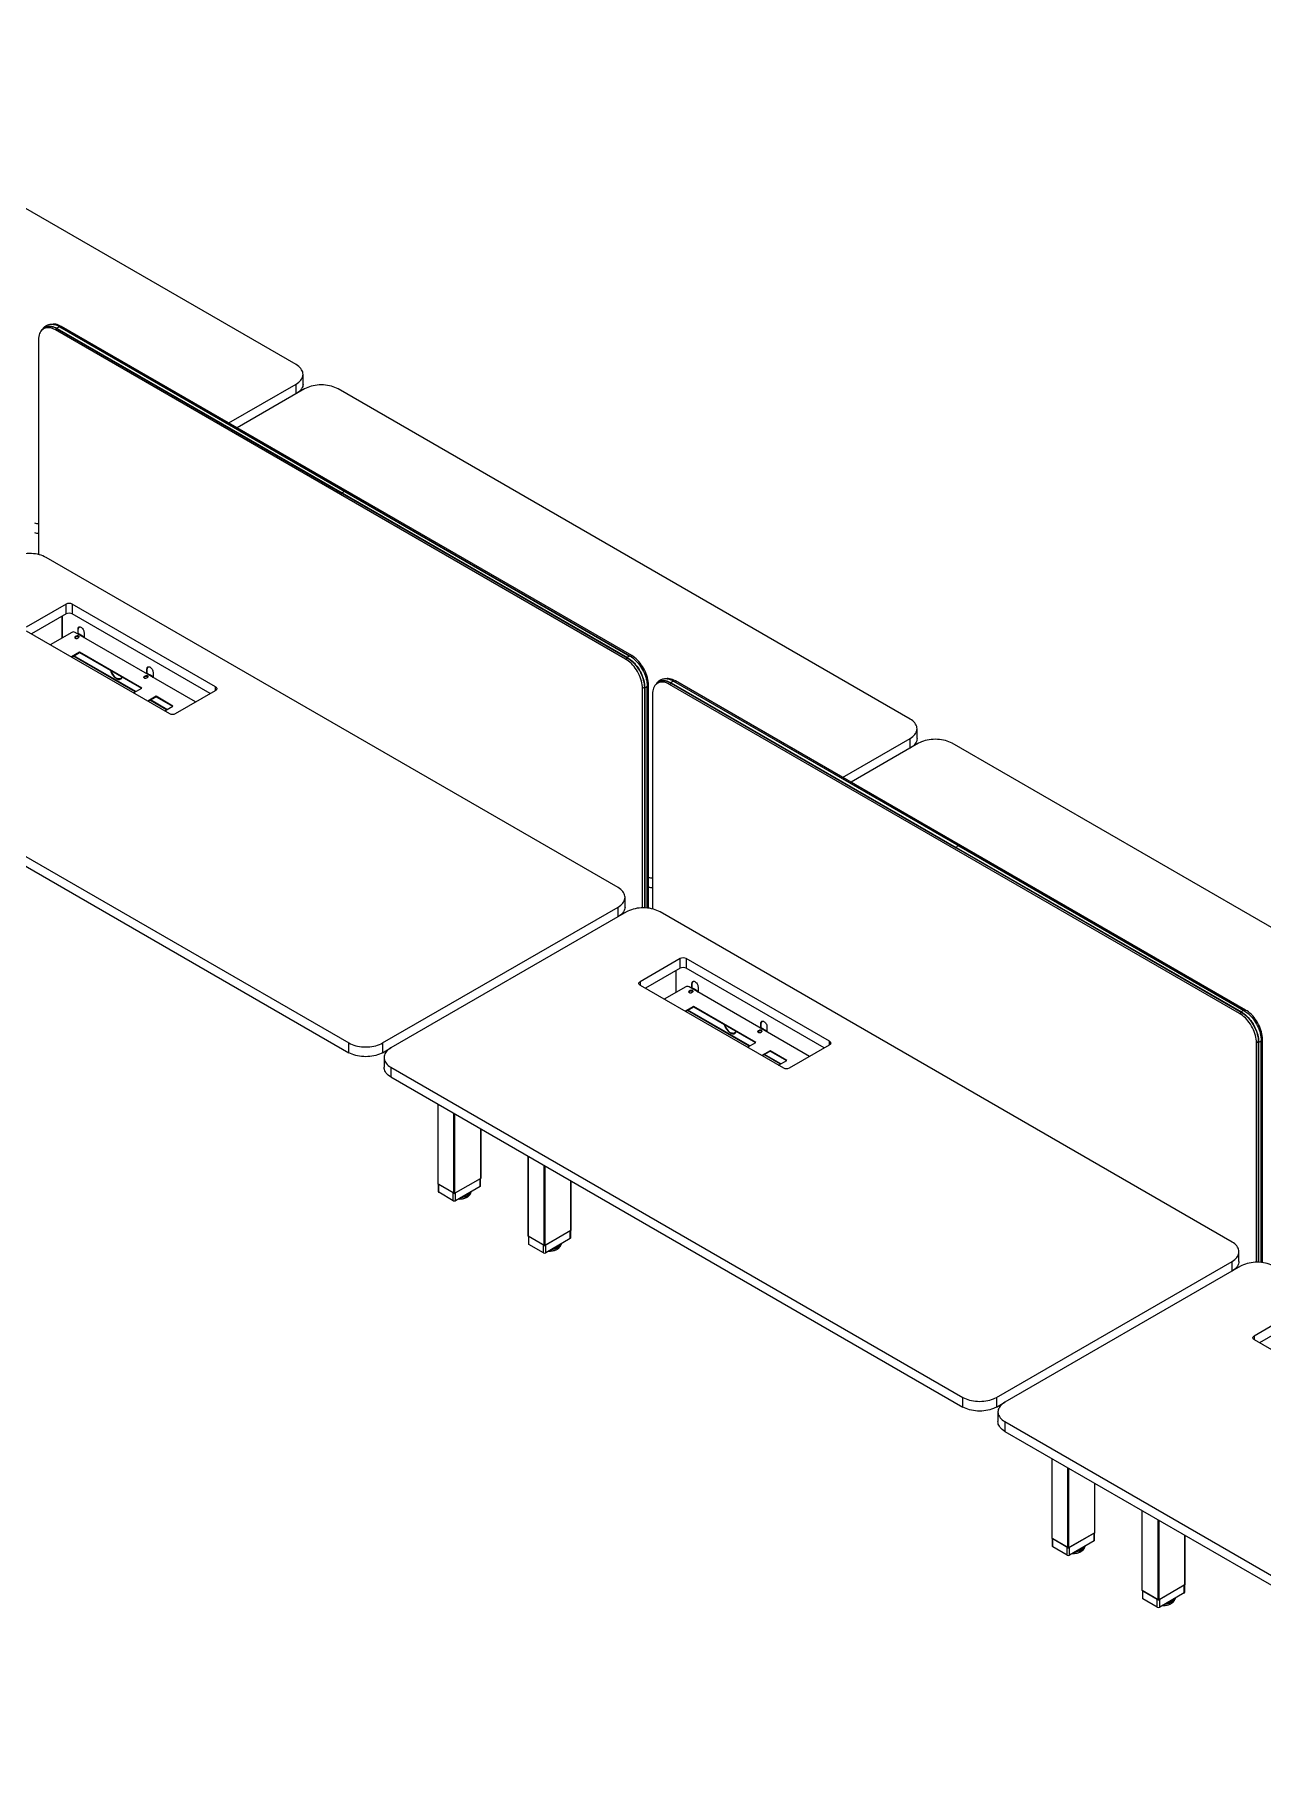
# Model space of a CAD drawing. Header units: millimetres. Extents: x -429 to 16771, y -1239 to 5751.
# Drawn here: x 11044 to 13625, y -183 to 3448 of the extents above; entities that cross this region are included whole.
import ezdxf

# ---------------------------------------------------------------- set-up
doc = ezdxf.new("R2010")
doc.units = ezdxf.units.MM
doc.header["$LTSCALE"] = 100

msp = doc.modelspace()

# ---------------------------------------------------------------- linework, layer by layer
at = {"color": 7, "linetype": 'Continuous', "lineweight": -3}
for p, q in [((11594.11, 2753.64), (10392.03, 3447.59)), ((11068.13, 2831.92), (11063.18, 2829.06)), ((11097.2, 2832.96), (11696.47, 2487)), ((11696.54, 2486.98), (11097.26, 2832.93)), ((11098.22, 2832.38), (11100.9, 2833.93)), ((12299.45, 2142.02), (11100.9, 2833.93)), ((11052.82, 2806.17), (11052.82, 2354.48)), ((11088.17, 2826.58), (11092.15, 2828.88)), ((12286.72, 2134.68), (11088.17, 2826.58)), ((11091.71, 2829.44), (11690.98, 2483.49)), ((11091.71, 2829.44), (11091.71, 2829.2)), ((11091.71, 2829.2), (11690.98, 2483.24)), ((11091.75, 2829.1), (11691.02, 2483.15)), ((11091.88, 2829.88), (11691.15, 2483.93)), ((11608.75, 2712.82), (11608.75, 2733.23)), ((11452.4, 2631.01), (11594.11, 2712.82)), ((11611.79, 2702.62), (11470.08, 2620.81)), ((11594.11, 2692.41), (11594.11, 2712.82)), ((12884.58, 2008.67), (11682.5, 2702.62)), ((11690.98, 2483.49), (12290.26, 2137.53)), ((11690.98, 2483.49), (11690.98, 2483.24)), ((11690.98, 2483.24), (12290.26, 2137.29)), ((11691.02, 2483.15), (12290.3, 2137.2)), ((11691.15, 2483.93), (12290.42, 2137.98)), ((11696.47, 2487), (12295.75, 2141.05)), ((12295.81, 2141.03), (11696.54, 2486.98)), ((12270.81, 1654.35), (11068.73, 2348.3)), ((11110.8, 2250.12), (11026.66, 2201.55)), ((11110.8, 2229.71), (11037.97, 2187.67)), ((11101.82, 2224.52), (11101.82, 2178.88)), ((11102.1, 2224.69), (11102.1, 2179.04)), ((11110.8, 2229.71), (11110.8, 2250.12)), ((11424.76, 2076.23), (11123.53, 2250.12)), ((11123.53, 2250.12), (11123.53, 2229.71)), ((11413.44, 2062.35), (11123.53, 2229.71)), ((11026.66, 2194.2), (11327.88, 2020.3)), ((11122.47, 2190.8), (11077.51, 2164.84)), ((11382.75, 2044.63), (11129.54, 2190.8)), ((11132.02, 2182.84), (11129.89, 2181.61)), ((11129.89, 2180.8), (11132.02, 2182.02)), ((11129.89, 2180.8), (11129.89, 2181.61)), ((11132.02, 2182.02), (11132.02, 2182.84)), ((11135.48, 2188.1), (11134.84, 2187.74)), ((11134.84, 2178.76), (11136.97, 2179.98)), ((11135.48, 2188.1), (11137.25, 2187.08)), ((11136.26, 2198.27), (11135.69, 2197.94)), ((11135.69, 2188.2), (11135.69, 2197.94)), ((11136.26, 2188.2), (11136.26, 2198.27)), ((11138.05, 2187.16), (11136.28, 2188.18)), ((11138.66, 2186.27), (11137.25, 2187.08)), ((11138.66, 2186.27), (11140.78, 2185.04)), ((11141.58, 2185.12), (11139.46, 2186.35)), ((11142.2, 2184.23), (11140.78, 2185.04)), ((11142.2, 2184.23), (11144.32, 2183)), ((11145.12, 2183.08), (11143, 2184.31)), ((11145.73, 2182.19), (11144.32, 2183)), ((11145.73, 2182.19), (11147.5, 2181.17)), ((11148.3, 2181.24), (11146.53, 2182.26)), ((11146.86, 2180.8), (11147.5, 2181.17)), ((11147.43, 2180.47), (11147.5, 2180.51)), ((11147.5, 2180.51), (11147.5, 2181.17)), ((11147.5, 2180.51), (11148.07, 2180.19)), ((11148.07, 2180.19), (11148.42, 2180.39)), ((11148.42, 2179.98), (11148.07, 2180.19)), ((11148.42, 2190.6), (11148.42, 2179.98)), ((11139.06, 2149.38), (11121.67, 2139.35)), ((11122.38, 2138.94), (11139.06, 2148.57)), ((11269.87, 2073.86), (11139.06, 2149.38)), ((11139.06, 2148.57), (11139.06, 2149.38)), ((11139.06, 2148.57), (11269.17, 2073.46)), ((12296.74, 2140.46), (12299.45, 2142.02)), ((11256.15, 2065.94), (11126.04, 2141.05)), ((11257.28, 2066.59), (11127.17, 2141.7)), ((11281.21, 2114.59), (11280.65, 2114.26)), ((11280.65, 2104.52), (11280.65, 2114.26)), ((11281.21, 2104.51), (11281.21, 2114.59)), ((11293.38, 2106.91), (11293.38, 2096.3)), ((12286.72, 2134.68), (12290.75, 2137)), ((12290.26, 2137.53), (12290.26, 2137.29)), ((12290.26, 2137.53), (12290.64, 2137.31)), ((11215.6, 2094.27), (11215.6, 2095.09)), ((11217.01, 2094.27), (11217.01, 2093.46)), ((11217.01, 2093.46), (11217.58, 2093.78)), ((11217.58, 2094), (11217.58, 2093.78)), ((11224.94, 2093.58), (11225.94, 2093)), ((11225.3, 2093.77), (11225.87, 2094.09)), ((11252.49, 2063.83), (11269.87, 2073.86)), ((11276.97, 2099.16), (11274.85, 2097.93)), ((11274.85, 2097.12), (11276.97, 2098.34)), ((11274.85, 2097.12), (11274.85, 2097.93)), ((11276.97, 2098.34), (11276.97, 2099.16)), ((11280.44, 2104.42), (11279.8, 2104.06)), ((11279.8, 2095.08), (11281.92, 2096.3)), ((11280.44, 2104.42), (11282.2, 2103.4)), ((11283, 2103.48), (11281.24, 2104.5)), ((11283.62, 2102.59), (11282.2, 2103.4)), ((11283.62, 2102.59), (11285.74, 2101.36)), ((11286.54, 2101.44), (11284.42, 2102.67)), ((11287.15, 2100.54), (11285.74, 2101.36)), ((11287.15, 2100.54), (11289.28, 2099.32)), ((11290.08, 2099.4), (11287.95, 2100.62)), ((11290.69, 2098.5), (11289.28, 2099.32)), ((11290.69, 2098.5), (11292.46, 2097.48)), ((11293.26, 2097.56), (11291.49, 2098.58)), ((11291.82, 2097.12), (11292.46, 2097.48)), ((11292.39, 2096.79), (11292.46, 2096.83)), ((11292.46, 2096.83), (11292.46, 2097.48)), ((11292.46, 2096.83), (11293.02, 2096.5)), ((11293.02, 2096.5), (11293.38, 2096.71)), ((11293.38, 2096.3), (11293.02, 2096.5)), ((11424.76, 2068.88), (11424.76, 2076.23)), ((12322.08, 2073.44), (12326.1, 2075.76)), ((12322.08, 1611.76), (12322.08, 2073.44)), ((12326.05, 2075.28), (12326.05, 1611.75)), ((12326.32, 2075.07), (12326.11, 2075.19)), ((12326.11, 2075.19), (12326.11, 1611.75)), ((12326.31, 2076.11), (12326.32, 2075.07)), ((12326.32, 2075.07), (12326.32, 1611.74)), ((12326.79, 2075), (12326.79, 1611.73)), ((12332.1, 2079.22), (12334.8, 2080.79)), ((12332.11, 2078.07), (12332.11, 1611.38)), ((12332.12, 1611.38), (12332.12, 2078.13)), ((12334.8, 1611.07), (12334.8, 2080.79)), ((12358.6, 2086.94), (12353.65, 2084.09)), ((12378.64, 2081.61), (12382.62, 2083.9)), ((13577.19, 1389.7), (12378.64, 2081.61)), ((12382.18, 2084.47), (12981.45, 1738.51)), ((12382.18, 2084.47), (12382.18, 2084.22)), ((12382.18, 2084.22), (12981.45, 1738.27)), ((12382.22, 2084.13), (12981.49, 1738.18)), ((12382.35, 2084.91), (12981.62, 1738.96)), ((12387.67, 2087.98), (12986.94, 1742.03)), ((12987.01, 1742.01), (12387.73, 2087.96)), ((12388.69, 2087.41), (12391.37, 2088.96)), ((13589.92, 1397.05), (12391.37, 2088.96)), ((11299.93, 2056.52), (11282.54, 2046.48)), ((11283.25, 2046.07), (11299.93, 2055.7)), ((11321.56, 2028.18), (11286.91, 2048.18)), ((11322.69, 2028.84), (11288.04, 2048.84)), ((11335.28, 2036.11), (11299.93, 2056.52)), ((11299.93, 2055.7), (11299.93, 2056.52)), ((11299.93, 2055.7), (11334.57, 2035.7)), ((11317.9, 2026.07), (11335.28, 2036.11)), ((11340.61, 2020.3), (11424.76, 2068.88)), ((12343.29, 2061.19), (12343.29, 1609.5)), ((10503.04, 2021.73), (11705.13, 1327.79)), ((10503.04, 2001.32), (11705.13, 1307.37)), ((12742.87, 1886.04), (12884.58, 1967.85)), ((12884.58, 1947.44), (12884.58, 1967.85)), ((12899.22, 1967.85), (12899.22, 1988.26)), ((12902.26, 1957.64), (12760.55, 1875.84)), ((14175.05, 1263.7), (12972.97, 1957.64)), ((12981.45, 1738.51), (13580.73, 1392.56)), ((12981.45, 1738.51), (12981.45, 1738.27)), ((12981.45, 1738.27), (13580.73, 1392.32)), ((12981.49, 1738.18), (13580.77, 1392.23)), ((12981.62, 1738.96), (13580.89, 1393)), ((12986.94, 1742.03), (13586.22, 1396.08)), ((13586.28, 1396.06), (12987.01, 1742.01)), ((12285.46, 1613.52), (12285.46, 1633.94)), ((11775.84, 1327.79), (12270.81, 1613.53)), ((12288.49, 1603.32), (11793.51, 1317.58)), ((12270.81, 1593.12), (12270.81, 1613.53)), ((13561.28, 909.38), (12359.2, 1603.32)), ((12401.27, 1505.15), (12317.13, 1456.57)), ((12401.27, 1484.74), (12401.27, 1505.15)), ((12715.23, 1331.25), (12414, 1505.15)), ((12414, 1505.15), (12414, 1484.74)), ((12317.13, 1456.57), (12317.13, 1449.23)), ((12401.27, 1484.74), (12328.44, 1442.69)), ((12392.29, 1479.55), (12392.29, 1433.91)), ((12392.57, 1479.72), (12392.57, 1434.07)), ((12703.91, 1317.37), (12414, 1484.74)), ((12426.73, 1453.3), (12426.16, 1452.97)), ((12426.16, 1443.23), (12426.16, 1452.97)), ((12426.73, 1443.22), (12426.73, 1453.3)), ((12317.13, 1449.23), (12618.35, 1275.33)), ((12412.94, 1445.83), (12367.98, 1419.87)), ((12673.22, 1299.65), (12420.01, 1445.83)), ((12422.49, 1437.87), (12420.36, 1436.64)), ((12420.36, 1435.83), (12422.49, 1437.05)), ((12420.36, 1435.83), (12420.36, 1436.64)), ((12422.49, 1437.05), (12422.49, 1437.87)), ((12425.95, 1443.13), (12425.31, 1442.76)), ((12425.31, 1433.78), (12427.43, 1435.01)), ((12425.95, 1443.13), (12427.72, 1442.11)), ((12428.52, 1442.19), (12426.75, 1443.21)), ((12429.13, 1441.3), (12427.72, 1442.11)), ((12429.13, 1441.3), (12431.25, 1440.07)), ((12432.05, 1440.15), (12429.93, 1441.37)), ((12432.67, 1439.25), (12431.25, 1440.07)), ((12432.67, 1439.25), (12434.79, 1438.03)), ((12435.59, 1438.11), (12433.47, 1439.33)), ((12436.2, 1437.21), (12434.79, 1438.03)), ((12436.2, 1437.21), (12437.97, 1436.19)), ((12438.77, 1436.27), (12437, 1437.29)), ((12437.33, 1435.83), (12437.97, 1436.19)), ((12437.9, 1435.5), (12437.97, 1435.54)), ((12437.97, 1435.54), (12437.97, 1436.19)), ((12437.97, 1435.54), (12438.54, 1435.21)), ((12438.54, 1435.21), (12438.89, 1435.42)), ((12438.89, 1435.01), (12438.54, 1435.21)), ((12438.89, 1445.62), (12438.89, 1435.01)), ((12429.53, 1404.41), (12412.14, 1394.37)), ((12412.85, 1393.97), (12429.53, 1403.59)), ((12546.62, 1320.97), (12416.51, 1396.08)), ((12547.75, 1321.62), (12417.64, 1396.73)), ((12560.34, 1328.89), (12429.53, 1404.41)), ((12429.53, 1403.59), (12429.53, 1404.41)), ((12429.53, 1403.59), (12559.64, 1328.48)), ((13577.19, 1389.7), (13581.22, 1392.03)), ((13580.73, 1392.56), (13580.73, 1392.32)), ((13580.73, 1392.56), (13581.11, 1392.34)), ((13587.21, 1395.49), (13589.92, 1397.05)), ((12506.07, 1349.3), (12506.07, 1350.12)), ((12507.48, 1349.3), (12507.48, 1348.48)), ((12507.48, 1348.48), (12508.05, 1348.81)), ((12508.05, 1349.03), (12508.05, 1348.81)), ((12515.41, 1348.61), (12516.41, 1348.03)), ((12515.77, 1348.8), (12516.34, 1349.12)), ((12567.44, 1354.18), (12565.32, 1352.96)), ((12565.32, 1352.14), (12567.44, 1353.37)), ((12565.32, 1352.14), (12565.32, 1352.96)), ((12567.44, 1353.37), (12567.44, 1354.18)), ((12570.91, 1359.45), (12570.27, 1359.08)), ((12570.27, 1350.1), (12572.39, 1351.33)), ((12570.91, 1359.45), (12572.67, 1358.43)), ((12571.68, 1369.62), (12571.12, 1369.29)), ((12571.12, 1359.55), (12571.12, 1369.29)), ((12571.68, 1359.54), (12571.68, 1369.62)), ((12573.47, 1358.51), (12571.71, 1359.53)), ((12574.09, 1357.61), (12572.67, 1358.43)), ((12574.09, 1357.61), (12576.21, 1356.39)), ((12577.01, 1356.47), (12574.89, 1357.69)), ((12577.62, 1355.57), (12576.21, 1356.39)), ((12577.62, 1355.57), (12579.75, 1354.35)), ((12580.55, 1354.43), (12578.42, 1355.65)), ((12581.16, 1353.53), (12579.75, 1354.35)), ((12581.16, 1353.53), (12582.93, 1352.51)), ((12583.73, 1352.59), (12581.96, 1353.61)), ((12582.29, 1352.14), (12582.93, 1352.51)), ((12582.86, 1351.82), (12582.93, 1351.86)), ((12582.93, 1351.86), (12582.93, 1352.51)), ((12582.93, 1351.86), (12583.49, 1351.53)), ((12583.49, 1351.53), (12583.85, 1351.74)), ((12583.85, 1351.33), (12583.49, 1351.53)), ((12583.85, 1361.94), (12583.85, 1351.33)), ((11705.13, 1307.37), (11705.13, 1327.79)), ((11775.84, 1327.79), (11775.84, 1307.37)), ((11775.84, 1307.37), (11793.07, 1317.32)), ((12542.96, 1318.86), (12560.34, 1328.89)), ((12590.4, 1311.54), (12573.01, 1301.51)), ((12573.72, 1301.1), (12590.4, 1310.73)), ((12625.75, 1291.13), (12590.4, 1311.54)), ((12590.4, 1310.73), (12590.4, 1311.54)), ((12590.4, 1310.73), (12625.04, 1290.72)), ((12631.08, 1275.33), (12715.23, 1323.91)), ((12715.23, 1323.91), (12715.23, 1331.25)), ((13612.55, 1328.47), (13616.57, 1330.79)), ((13612.55, 866.79), (13612.55, 1328.47)), ((13616.52, 1330.3), (13616.52, 866.78)), ((13616.79, 1330.1), (13616.58, 1330.22)), ((13616.58, 1330.22), (13616.58, 866.77)), ((13616.78, 1331.14), (13616.79, 1330.1)), ((13616.79, 1330.1), (13616.79, 866.77)), ((13617.26, 1330.02), (13617.26, 866.75)), ((13622.57, 1334.25), (13625.27, 1335.81)), ((13622.58, 1333.1), (13622.58, 866.41)), ((13622.59, 866.41), (13622.59, 1333.16)), ((13625.27, 866.1), (13625.27, 1335.81)), ((11778.87, 1297.17), (11778.87, 1276.76)), ((11793.51, 1276.76), (12995.6, 582.81)), ((11793.51, 1276.76), (11793.51, 1256.35)), ((12612.03, 1283.21), (12577.38, 1303.21)), ((12613.16, 1283.86), (12578.51, 1303.86)), ((12608.37, 1281.1), (12625.75, 1291.13)), ((11793.51, 1256.35), (12995.6, 562.4)), ((11892.07, 1199.45), (11892.07, 1031.55)), ((11892.51, 1030.94), (11892.51, 1199.2)), ((11925.74, 1011.76), (11925.74, 1180.01)), ((11927.86, 1011.76), (11927.86, 1178.79)), ((11982.31, 1043.19), (11982.31, 1147.36)), ((11982.75, 1043.8), (11982.75, 1147.1)), ((12081.57, 1090.05), (12081.57, 922.16)), ((12082.01, 921.54), (12082.01, 1089.8)), ((12115.25, 902.36), (12115.25, 1070.61)), ((12117.37, 902.36), (12117.37, 1069.39)), ((11925.74, 1011.76), (11892.51, 1030.94)), ((11892.9, 1030.72), (11892.9, 1015.22)), ((11924.33, 1012.57), (11893.92, 1030.13)), ((11893.92, 1013.8), (11893.92, 1030.13)), ((11982.31, 1043.19), (11927.86, 1011.76)), ((11980.9, 1042.37), (11929.28, 1012.57)), ((11980.9, 1026.04), (11929.28, 996.24)), ((11980.9, 1026.04), (11980.9, 1042.37)), ((11981.92, 1027.47), (11981.92, 1042.96)), ((12171.82, 933.79), (12171.82, 1037.96)), ((12172.26, 934.4), (12172.26, 1037.7)), ((11924.33, 996.24), (11893.92, 1013.8)), ((11924.33, 996.24), (11924.33, 1012.57)), ((11929.28, 996.24), (11929.28, 1012.57)), ((12115.25, 902.36), (12082.01, 921.54)), ((12082.4, 921.32), (12082.4, 905.83)), ((12113.83, 903.17), (12083.43, 920.73)), ((12083.43, 904.4), (12083.43, 920.73)), ((12171.82, 933.79), (12117.37, 902.36)), ((12170.4, 932.97), (12118.78, 903.17)), ((12170.4, 916.64), (12118.78, 886.84)), ((12170.4, 916.64), (12170.4, 932.97)), ((12171.43, 918.07), (12171.43, 933.57)), ((12113.83, 886.84), (12083.43, 904.4)), ((12113.83, 886.84), (12113.83, 903.17)), ((12118.78, 886.84), (12118.78, 903.17)), ((13575.93, 868.55), (13575.93, 888.97)), ((13066.31, 582.81), (13561.28, 868.56)), ((13578.96, 858.35), (13083.98, 572.61)), ((13561.28, 848.15), (13561.28, 868.56)), ((13691.74, 760.18), (13607.6, 711.6)), ((13691.74, 739.76), (13618.91, 697.72)), ((13607.6, 711.6), (13607.6, 704.25)), ((13607.6, 704.25), (13908.82, 530.36)), ((12995.6, 562.4), (12995.6, 582.81)), ((13066.31, 582.81), (13066.31, 562.4)), ((13066.31, 562.4), (13083.54, 572.35)), ((13069.34, 552.2), (13069.34, 531.78)), ((13083.98, 531.79), (14286.07, -162.16)), ((13083.98, 531.79), (13083.98, 511.37)), ((13083.98, 511.37), (14286.07, -182.57)), ((13182.54, 454.48), (13182.54, 286.58)), ((13182.98, 285.97), (13182.98, 454.23)), ((13216.21, 266.78), (13216.21, 435.04)), ((13218.33, 266.78), (13218.33, 433.81)), ((13272.78, 298.22), (13272.78, 402.38)), ((13273.22, 298.83), (13273.22, 402.13)), ((13372.04, 345.08), (13372.04, 177.18)), ((13372.48, 176.57), (13372.48, 344.83)), ((13272.78, 298.22), (13218.33, 266.78)), ((13271.37, 297.4), (13219.75, 267.6)), ((13271.37, 281.07), (13271.37, 297.4)), ((13272.39, 282.5), (13272.39, 297.99)), ((13405.72, 157.39), (13405.72, 325.64)), ((13407.84, 157.39), (13407.84, 324.42)), ((13462.29, 188.82), (13462.29, 292.98)), ((13462.73, 189.43), (13462.73, 292.73)), ((13216.21, 266.78), (13182.98, 285.97)), ((13183.37, 285.75), (13183.37, 270.25)), ((13214.8, 267.6), (13184.39, 285.15)), ((13184.39, 268.82), (13184.39, 285.15)), ((13214.8, 251.27), (13184.39, 268.82)), ((13214.8, 251.27), (13214.8, 267.6)), ((13271.37, 281.07), (13219.75, 251.27)), ((13219.75, 251.27), (13219.75, 267.6)), ((13462.29, 188.82), (13407.84, 157.39)), ((13460.87, 188), (13409.25, 158.2)), ((13460.87, 171.67), (13460.87, 188)), ((13461.9, 173.1), (13461.9, 188.59)), ((13405.72, 157.39), (13372.48, 176.57)), ((13372.87, 176.35), (13372.87, 160.85)), ((13404.3, 158.2), (13373.9, 175.75)), ((13373.9, 159.42), (13373.9, 175.75)), ((13404.3, 141.87), (13373.9, 159.42)), ((13404.3, 141.87), (13404.3, 158.2)), ((13460.87, 171.67), (13409.25, 141.87)), ((13409.25, 141.87), (13409.25, 158.2))]:
    msp.add_line(p, q, dxfattribs=at)
at = {"color": 7, "linetype": 'Continuous', "lineweight": -3, "flags": 128}
for points in [[(11061.44, 2827.9), (11062.17, 2828.74), (11064.08, 2830.51), (11066.21, 2831.96), (11068.53, 2833.08), (11071.03, 2833.85), (11073.68, 2834.27), (11076.47, 2834.34), (11079.38, 2834.05), (11082.38, 2833.41), (11085.45, 2832.42), (11088.57, 2831.1), (11091.71, 2829.44)], [(11062.46, 2828.62), (11064.25, 2830.26), (11066.36, 2831.7), (11068.67, 2832.81), (11071.15, 2833.58), (11073.79, 2834), (11076.56, 2834.06), (11079.45, 2833.78), (11082.43, 2833.14), (11085.48, 2832.16), (11088.59, 2830.84), (11091.71, 2829.2)], [(11064.85, 2830.02), (11066.45, 2831.48), (11066.69, 2831.66)], [(11066.15, 2830.77), (11066.84, 2831.36), (11068.65, 2832.62)], [(11068.13, 2831.92), (11070.4, 2833.01), (11072.84, 2833.76)], [(11068.15, 2833.41), (11069.54, 2833.92), (11071.99, 2834.53), (11074.57, 2834.81), (11077.27, 2834.78), (11080.07, 2834.42), (11082.95, 2833.75), (11085.89, 2832.77), (11088.87, 2831.47), (11091.88, 2829.88)], [(11100.9, 2833.93), (11097.82, 2835.55), (11094.76, 2836.85), (11091.75, 2837.82), (11088.81, 2838.45), (11085.96, 2838.73), (11083.22, 2838.67), (11080.62, 2838.25), (11079.72, 2838.02)], [(11097.26, 2832.93), (11097.24, 2832.95), (11097.2, 2832.96)], [(11088.17, 2826.58), (11085.09, 2828.21), (11082.04, 2829.51), (11079.02, 2830.47), (11076.08, 2831.1), (11073.23, 2831.38), (11070.5, 2831.32), (11067.9, 2830.91), (11065.45, 2830.15), (11063.17, 2829.06), (11061.09, 2827.63), (11059.21, 2825.89), (11057.56, 2823.84), (11056.13, 2821.51), (11054.95, 2818.9), (11054.02, 2816.04), (11053.36, 2812.95), (11052.95, 2809.65), (11052.82, 2806.17)], [(11594.11, 2712.82), (11597.06, 2714.68), (11599.71, 2716.68), (11602.06, 2718.8), (11604.07, 2721.03), (11605.74, 2723.36), (11607.05, 2725.76), (11607.99, 2728.22), (11608.56, 2730.72), (11608.75, 2733.23), (11608.56, 2735.75), (11607.99, 2738.24), (11607.05, 2740.7), (11605.74, 2743.1), (11604.07, 2745.43), (11602.06, 2747.66), (11599.71, 2749.79), (11597.06, 2751.79), (11594.11, 2753.64)], [(11608.75, 2712.82), (11608.56, 2710.3), (11607.99, 2707.81), (11607.05, 2705.35), (11605.74, 2702.95), (11604.07, 2700.62), (11602.06, 2698.39), (11599.71, 2696.26), (11597.06, 2694.26), (11594.56, 2692.67)], [(11682.5, 2702.62), (11679.28, 2704.32), (11675.82, 2705.85), (11672.14, 2707.2), (11668.27, 2708.37), (11664.24, 2709.33), (11660.08, 2710.09), (11655.82, 2710.63), (11651.5, 2710.96), (11647.14, 2711.07), (11642.78, 2710.96), (11638.46, 2710.63), (11634.2, 2710.09), (11630.04, 2709.33), (11626.01, 2708.37), (11622.14, 2707.2), (11618.46, 2705.85), (11615, 2704.32), (11611.79, 2702.62)], [(11696.54, 2486.98), (11696.51, 2486.99), (11696.47, 2487)], [(11068.73, 2348.3), (11065.51, 2350), (11062.05, 2351.53), (11058.37, 2352.88), (11054.5, 2354.05), (11050.47, 2355.01), (11046.31, 2355.77), (11042.06, 2356.31), (11037.73, 2356.64), (11033.37, 2356.75), (11029.02, 2356.64), (11024.69, 2356.31), (11020.43, 2355.77), (11016.27, 2355.01), (11012.24, 2354.05), (11008.37, 2352.88), (11004.7, 2351.53), (11001.23, 2350), (10998.02, 2348.3)], [(11129.89, 2181.61), (11129.2, 2181.04), (11128.88, 2180.36), (11128.99, 2179.66), (11129.5, 2179.03), (11130.36, 2178.53), (11131.46, 2178.23), (11132.67, 2178.17), (11133.85, 2178.35), (11134.84, 2178.76)], [(11128.94, 2179.78), (11129.2, 2180.22), (11129.89, 2180.8)], [(11136.97, 2179.98), (11137.66, 2180.56), (11137.98, 2181.23), (11137.87, 2181.93), (11137.36, 2182.57), (11136.5, 2183.07), (11135.4, 2183.36), (11134.19, 2183.42), (11133.01, 2183.24), (11132.02, 2182.84)], [(11132.02, 2182.02), (11133.01, 2182.42), (11134.19, 2182.61), (11135.4, 2182.55), (11136.5, 2182.25), (11137.36, 2181.75), (11137.87, 2181.12), (11137.92, 2181)], [(11136.82, 2181.94), (11135.78, 2182.4), (11135.06, 2182.59)], [(11135.69, 2197.94), (11135.83, 2199.39), (11136.24, 2200.62), (11136.91, 2201.56), (11137.8, 2202.19), (11138.87, 2202.47), (11140.09, 2202.39), (11141.39, 2201.96), (11142.72, 2201.19), (11144.02, 2200.12), (11145.24, 2198.8), (11146.31, 2197.27), (11147.2, 2195.62), (11147.87, 2193.9), (11148.28, 2192.2), (11148.42, 2190.6)], [(11137.91, 2180.98), (11137.61, 2181.34), (11136.82, 2181.94)], [(11137.7, 2180.6), (11137.61, 2180.69), (11136.82, 2181.29)], [(12334.8, 2080.79), (12334.67, 2084.42), (12334.27, 2088.19), (12333.6, 2092.05), (12332.67, 2095.98), (12331.49, 2099.95), (12330.07, 2103.94), (12328.41, 2107.9), (12326.53, 2111.81), (12324.45, 2115.63), (12322.17, 2119.35), (12319.73, 2122.93), (12317.13, 2126.35), (12314.39, 2129.57), (12311.54, 2132.58), (12308.6, 2135.35), (12305.59, 2137.86), (12302.53, 2140.09), (12299.45, 2142.02)], [(11280.65, 2114.26), (11280.79, 2115.71), (11281.2, 2116.93), (11281.86, 2117.88), (11282.75, 2118.51), (11283.83, 2118.79), (11285.05, 2118.71), (11286.35, 2118.28), (11287.68, 2117.51), (11288.98, 2116.44), (11290.2, 2115.12), (11291.27, 2113.59), (11292.16, 2111.94), (11292.83, 2110.22), (11293.24, 2108.52), (11293.38, 2106.91)], [(12322.08, 2073.44), (12321.94, 2077.08), (12321.54, 2080.84), (12320.87, 2084.7), (12319.94, 2088.63), (12318.76, 2092.61), (12317.34, 2096.59), (12315.68, 2100.55), (12313.8, 2104.46), (12311.72, 2108.29), (12309.45, 2112.01), (12307, 2115.59), (12304.4, 2119), (12301.66, 2122.23), (12298.81, 2125.23), (12295.87, 2128), (12292.86, 2130.51), (12289.8, 2132.74), (12286.72, 2134.68)], [(12290.26, 2137.29), (12293.38, 2135.33), (12296.48, 2133.07), (12299.53, 2130.52), (12302.52, 2127.71), (12305.41, 2124.66), (12308.18, 2121.39), (12310.82, 2117.93), (12313.3, 2114.3), (12315.61, 2110.53), (12317.72, 2106.65), (12319.62, 2102.68), (12321.3, 2098.67), (12322.75, 2094.63), (12323.94, 2090.6), (12324.88, 2086.61), (12325.56, 2082.7), (12325.97, 2078.88), (12326.11, 2075.19)], [(12290.42, 2137.98), (12293.43, 2136.1), (12296.41, 2133.95), (12299.35, 2131.54), (12302.23, 2128.89), (12305.03, 2126.01), (12307.73, 2122.93), (12310.31, 2119.66), (12312.76, 2116.23), (12315.05, 2112.66), (12317.18, 2108.98), (12319.12, 2105.21), (12320.86, 2101.38), (12322.4, 2097.51), (12323.72, 2093.63), (12324.82, 2089.77), (12325.67, 2085.95), (12326.29, 2082.19), (12326.66, 2078.53), (12326.79, 2075)], [(12290.64, 2137.31), (12293.4, 2135.56), (12296.52, 2133.29), (12299.59, 2130.73), (12302.59, 2127.9), (12305.5, 2124.83), (12308.29, 2121.55), (12310.94, 2118.06), (12313.44, 2114.41), (12315.76, 2110.62), (12317.88, 2106.71), (12319.8, 2102.72), (12321.49, 2098.68), (12322.94, 2094.62), (12324.14, 2090.57), (12325.09, 2086.56), (12325.77, 2082.62), (12326.18, 2078.78), (12326.31, 2076.11)], [(12295.75, 2141.05), (12298.75, 2139.17), (12301.73, 2137.02), (12304.67, 2134.61), (12307.55, 2131.96), (12310.35, 2129.08), (12313.05, 2126), (12315.63, 2122.73), (12318.08, 2119.3), (12320.37, 2115.74), (12322.5, 2112.06), (12324.44, 2108.29), (12326.19, 2104.45), (12327.73, 2100.58), (12329.05, 2096.7), (12330.14, 2092.84), (12331, 2089.02), (12331.61, 2085.27), (12331.98, 2081.61), (12332.11, 2078.07)], [(12295.81, 2141.03), (12295.78, 2141.04), (12295.75, 2141.05)], [(11212.73, 2097.31), (11214.21, 2096.01), (11215.6, 2094.97)], [(11228.15, 2097.14), (11227.51, 2095.92), (11226.52, 2094.69), (11225.3, 2093.77), (11223.9, 2093.18), (11222.33, 2092.93), (11220.64, 2093.04), (11218.85, 2093.49), (11217.01, 2094.27)], [(11217.01, 2093.46), (11218.96, 2092.61), (11220.86, 2092.13), (11222.65, 2092.02), (11224.31, 2092.28), (11225.8, 2092.9), (11227.09, 2093.88), (11228.14, 2095.19), (11228.9, 2096.7)], [(11274.85, 2097.93), (11274.15, 2097.36), (11273.84, 2096.68), (11273.94, 2095.98), (11274.46, 2095.34), (11275.32, 2094.85), (11276.42, 2094.55), (11277.63, 2094.49), (11278.8, 2094.67), (11279.8, 2095.08)], [(11273.9, 2096.1), (11274.15, 2096.54), (11274.85, 2097.12)], [(11281.92, 2096.3), (11282.62, 2096.87), (11282.93, 2097.55), (11282.83, 2098.25), (11282.31, 2098.89), (11281.45, 2099.38), (11280.35, 2099.68), (11279.14, 2099.74), (11277.97, 2099.56), (11276.97, 2099.16)], [(11276.97, 2098.34), (11277.97, 2098.74), (11279.14, 2098.92), (11280.35, 2098.86), (11281.45, 2098.57), (11282.31, 2098.07), (11282.83, 2097.43), (11282.87, 2097.32)], [(11281.78, 2098.26), (11280.74, 2098.71), (11280.02, 2098.91)], [(11282.87, 2097.3), (11282.57, 2097.66), (11281.78, 2098.26)], [(11282.65, 2096.92), (11282.57, 2097), (11281.78, 2097.61)], [(11424.76, 2076.23), (11425.88, 2075.44), (11426.71, 2074.54), (11427.22, 2073.57), (11427.39, 2072.55), (11427.22, 2071.54), (11426.71, 2070.57), (11425.88, 2069.67), (11424.76, 2068.88)], [(12332.12, 2078.13), (12332.12, 2078.1), (12332.11, 2078.07)], [(12378.64, 2081.61), (12375.56, 2083.23), (12372.51, 2084.53), (12369.49, 2085.5), (12366.55, 2086.13), (12363.7, 2086.41), (12360.97, 2086.35), (12358.37, 2085.93), (12355.92, 2085.18), (12353.64, 2084.08), (12351.56, 2082.66), (12349.68, 2080.92), (12348.03, 2078.87), (12346.6, 2076.54), (12345.42, 2073.93), (12344.49, 2071.06), (12343.83, 2067.97), (12343.42, 2064.67), (12343.29, 2061.19)], [(12351.91, 2082.93), (12352.64, 2083.76), (12354.55, 2085.54), (12356.68, 2086.99), (12359, 2088.11), (12361.5, 2088.88), (12364.15, 2089.3), (12366.94, 2089.36), (12369.85, 2089.08), (12372.85, 2088.44), (12375.92, 2087.45), (12379.04, 2086.12), (12382.18, 2084.47)], [(12352.93, 2083.65), (12354.72, 2085.29), (12356.83, 2086.73), (12359.14, 2087.84), (12361.62, 2088.61), (12364.25, 2089.02), (12367.03, 2089.09), (12369.92, 2088.8), (12372.9, 2088.17), (12375.95, 2087.19), (12379.06, 2085.87), (12382.18, 2084.22)], [(12355.32, 2085.05), (12356.92, 2086.51), (12357.16, 2086.69)], [(12356.62, 2085.8), (12357.31, 2086.38), (12359.12, 2087.65)], [(12358.6, 2086.94), (12360.87, 2088.04), (12363.31, 2088.79)], [(12358.62, 2088.44), (12360.01, 2088.95), (12362.46, 2089.55), (12365.04, 2089.84), (12367.74, 2089.81), (12370.54, 2089.45), (12373.42, 2088.78), (12376.36, 2087.79), (12379.34, 2086.5), (12382.35, 2084.91)], [(12391.37, 2088.96), (12388.29, 2090.58), (12385.23, 2091.88), (12382.22, 2092.85), (12379.28, 2093.48), (12376.43, 2093.76), (12373.69, 2093.69), (12371.09, 2093.28), (12370.19, 2093.05)], [(12387.73, 2087.96), (12387.71, 2087.97), (12387.67, 2087.98)], [(12884.58, 1967.85), (12887.53, 1969.71), (12890.18, 1971.7), (12892.53, 1973.83), (12894.54, 1976.06), (12896.21, 1978.39), (12897.52, 1980.79), (12898.46, 1983.25), (12899.03, 1985.74), (12899.22, 1988.26), (12899.03, 1990.77), (12898.46, 1993.27), (12897.52, 1995.73), (12896.21, 1998.13), (12894.54, 2000.46), (12892.53, 2002.69), (12890.18, 2004.82), (12887.53, 2006.81), (12884.58, 2008.67)], [(12899.22, 1967.85), (12899.03, 1965.33), (12898.46, 1962.83), (12897.52, 1960.38), (12896.21, 1957.97), (12894.54, 1955.65), (12892.53, 1953.41), (12890.18, 1951.29), (12887.53, 1949.29), (12885.03, 1947.7)], [(12972.97, 1957.64), (12969.75, 1959.35), (12966.29, 1960.88), (12962.61, 1962.23), (12958.74, 1963.39), (12954.71, 1964.36), (12950.55, 1965.11), (12946.29, 1965.66), (12941.97, 1965.99), (12937.61, 1966.1), (12933.25, 1965.99), (12928.93, 1965.66), (12924.67, 1965.11), (12920.51, 1964.36), (12916.48, 1963.39), (12912.61, 1962.23), (12908.93, 1960.88), (12905.47, 1959.35), (12902.26, 1957.64)], [(12987.01, 1742.01), (12986.98, 1742.02), (12986.94, 1742.03)], [(12270.81, 1613.53), (12273.76, 1615.38), (12276.41, 1617.38), (12278.76, 1619.51), (12280.77, 1621.74), (12282.44, 1624.07), (12283.75, 1626.47), (12284.7, 1628.93), (12285.27, 1631.42), (12285.46, 1633.94), (12285.27, 1636.45), (12284.7, 1638.95), (12283.75, 1641.41), (12282.44, 1643.81), (12280.77, 1646.14), (12278.76, 1648.37), (12276.41, 1650.49), (12273.76, 1652.49), (12270.81, 1654.35)], [(12285.46, 1613.52), (12285.27, 1611.01), (12284.7, 1608.51), (12283.75, 1606.05), (12282.44, 1603.65), (12280.77, 1601.33), (12278.76, 1599.09), (12276.41, 1596.97), (12273.76, 1594.97), (12271.26, 1593.38)], [(12359.2, 1603.32), (12355.98, 1605.02), (12352.52, 1606.56), (12348.84, 1607.91), (12344.97, 1609.07), (12340.94, 1610.04), (12336.78, 1610.79), (12332.53, 1611.34), (12328.2, 1611.67), (12323.84, 1611.78), (12319.49, 1611.67), (12315.16, 1611.34), (12310.9, 1610.79), (12306.74, 1610.04), (12302.71, 1609.07), (12298.84, 1607.91), (12295.16, 1606.56), (12291.7, 1605.02), (12288.49, 1603.32)], [(12317.13, 1449.23), (12316.01, 1450.01), (12315.18, 1450.91), (12314.66, 1451.89), (12314.49, 1452.9), (12314.66, 1453.91), (12315.18, 1454.89), (12316.01, 1455.79), (12317.13, 1456.57)], [(12426.16, 1452.97), (12426.3, 1454.42), (12426.71, 1455.64), (12427.38, 1456.59), (12428.27, 1457.22), (12429.34, 1457.5), (12430.56, 1457.42), (12431.86, 1456.99), (12433.19, 1456.22), (12434.49, 1455.15), (12435.71, 1453.83), (12436.78, 1452.3), (12437.67, 1450.65), (12438.34, 1448.93), (12438.75, 1447.23), (12438.89, 1445.62)], [(12420.36, 1436.64), (12419.67, 1436.07), (12419.35, 1435.39), (12419.46, 1434.69), (12419.97, 1434.05), (12420.83, 1433.56), (12421.93, 1433.26), (12423.14, 1433.2), (12424.32, 1433.38), (12425.31, 1433.78)], [(12419.41, 1434.8), (12419.67, 1435.25), (12420.36, 1435.83)], [(12427.43, 1435.01), (12428.13, 1435.58), (12428.45, 1436.26), (12428.34, 1436.96), (12427.83, 1437.6), (12426.97, 1438.09), (12425.87, 1438.39), (12424.65, 1438.45), (12423.48, 1438.27), (12422.49, 1437.87)], [(12422.49, 1437.05), (12423.48, 1437.45), (12424.65, 1437.63), (12425.87, 1437.57), (12426.97, 1437.28), (12427.83, 1436.78), (12428.34, 1436.14), (12428.39, 1436.03)], [(12427.29, 1436.97), (12426.25, 1437.42), (12425.53, 1437.61)], [(12428.38, 1436), (12428.08, 1436.37), (12427.29, 1436.97)], [(12428.17, 1435.63), (12428.08, 1435.71), (12427.29, 1436.32)], [(13612.55, 1328.47), (13612.41, 1332.1), (13612.01, 1335.87), (13611.34, 1339.73), (13610.41, 1343.66), (13609.23, 1347.63), (13607.81, 1351.61), (13606.15, 1355.58), (13604.27, 1359.49), (13602.19, 1363.31), (13599.92, 1367.03), (13597.47, 1370.61), (13594.87, 1374.03), (13592.13, 1377.25), (13589.28, 1380.26), (13586.34, 1383.03), (13583.33, 1385.54), (13580.27, 1387.77), (13577.19, 1389.7)], [(13580.73, 1392.32), (13583.85, 1390.36), (13586.95, 1388.09), (13590, 1385.55), (13592.99, 1382.74), (13595.88, 1379.69), (13598.65, 1376.42), (13601.29, 1372.96), (13603.77, 1369.33), (13606.08, 1365.56), (13608.19, 1361.67), (13610.09, 1357.71), (13611.77, 1353.69), (13613.22, 1349.66), (13614.41, 1345.63), (13615.35, 1341.64), (13616.03, 1337.73), (13616.44, 1333.91), (13616.58, 1330.22)], [(13580.89, 1393), (13583.9, 1391.13), (13586.88, 1388.98), (13589.82, 1386.57), (13592.7, 1383.91), (13595.5, 1381.04), (13598.2, 1377.95), (13600.78, 1374.69), (13603.23, 1371.26), (13605.52, 1367.69), (13607.65, 1364.01), (13609.59, 1360.24), (13611.33, 1356.41), (13612.87, 1352.54), (13614.19, 1348.66), (13615.29, 1344.79), (13616.14, 1340.97), (13616.76, 1337.22), (13617.13, 1333.56), (13617.26, 1330.02)], [(13581.11, 1392.34), (13583.87, 1390.59), (13586.99, 1388.31), (13590.06, 1385.75), (13593.06, 1382.93), (13595.97, 1379.86), (13598.76, 1376.57), (13601.41, 1373.09), (13603.91, 1369.44), (13606.23, 1365.64), (13608.35, 1361.74), (13610.27, 1357.75), (13611.96, 1353.71), (13613.41, 1349.65), (13614.61, 1345.6), (13615.56, 1341.59), (13616.24, 1337.65), (13616.65, 1333.81), (13616.78, 1331.14)], [(13586.22, 1396.08), (13589.22, 1394.2), (13592.2, 1392.05), (13595.14, 1389.64), (13598.02, 1386.99), (13600.82, 1384.11), (13603.52, 1381.03), (13606.1, 1377.76), (13608.55, 1374.33), (13610.84, 1370.76), (13612.97, 1367.08), (13614.91, 1363.31), (13616.66, 1359.48), (13618.2, 1355.61), (13619.52, 1351.73), (13620.61, 1347.87), (13621.47, 1344.05), (13622.08, 1340.29), (13622.45, 1336.64), (13622.58, 1333.1)], [(13586.28, 1396.06), (13586.25, 1396.07), (13586.22, 1396.08)], [(13625.27, 1335.81), (13625.14, 1339.45), (13624.74, 1343.21), (13624.07, 1347.08), (13623.14, 1351.01), (13621.96, 1354.98), (13620.54, 1358.96), (13618.88, 1362.92), (13617, 1366.83), (13614.92, 1370.66), (13612.64, 1374.38), (13610.2, 1377.96), (13607.6, 1381.38), (13604.86, 1384.6), (13602.01, 1387.61), (13599.07, 1390.38), (13596.06, 1392.89), (13593, 1395.12), (13589.92, 1397.05)], [(12503.2, 1352.34), (12504.68, 1351.04), (12506.07, 1350)], [(12518.62, 1352.16), (12517.98, 1350.95), (12516.99, 1349.72), (12515.77, 1348.8), (12514.37, 1348.21), (12512.8, 1347.96), (12511.11, 1348.06), (12509.32, 1348.51), (12507.48, 1349.3)], [(12507.48, 1348.48), (12509.43, 1347.64), (12511.33, 1347.16), (12513.12, 1347.05), (12514.78, 1347.31), (12516.27, 1347.93), (12517.56, 1348.91), (12518.61, 1350.22), (12519.37, 1351.73)], [(12565.32, 1352.96), (12564.62, 1352.39), (12564.31, 1351.71), (12564.41, 1351.01), (12564.93, 1350.37), (12565.79, 1349.88), (12566.89, 1349.58), (12568.1, 1349.52), (12569.27, 1349.7), (12570.27, 1350.1)], [(12564.37, 1351.12), (12564.62, 1351.57), (12565.32, 1352.14)], [(12572.39, 1351.33), (12573.09, 1351.9), (12573.4, 1352.58), (12573.3, 1353.28), (12572.78, 1353.91), (12571.92, 1354.41), (12570.82, 1354.71), (12569.61, 1354.77), (12568.44, 1354.59), (12567.44, 1354.18)], [(12567.44, 1353.37), (12568.44, 1353.77), (12569.61, 1353.95), (12570.82, 1353.89), (12571.92, 1353.59), (12572.78, 1353.1), (12573.3, 1352.46), (12573.34, 1352.35)], [(12572.25, 1353.29), (12571.21, 1353.74), (12570.49, 1353.93)], [(12571.12, 1369.29), (12571.26, 1370.74), (12571.67, 1371.96), (12572.33, 1372.91), (12573.22, 1373.54), (12574.3, 1373.82), (12575.52, 1373.74), (12576.82, 1373.31), (12578.15, 1372.54), (12579.45, 1371.47), (12580.66, 1370.14), (12581.74, 1368.62), (12582.63, 1366.96), (12583.3, 1365.25), (12583.71, 1363.55), (12583.85, 1361.94)], [(12573.34, 1352.32), (12573.04, 1352.69), (12572.25, 1353.29)], [(12573.12, 1351.94), (12573.04, 1352.03), (12572.25, 1352.63)], [(11705.13, 1327.79), (11708.34, 1326.08), (11711.8, 1324.55), (11715.48, 1323.2), (11719.35, 1322.04), (11723.38, 1321.07), (11727.54, 1320.31), (11731.8, 1319.77), (11736.12, 1319.44), (11740.48, 1319.33), (11744.84, 1319.44), (11749.16, 1319.77), (11753.42, 1320.31), (11757.58, 1321.07), (11761.61, 1322.04), (11765.48, 1323.2), (11769.16, 1324.55), (11772.62, 1326.08), (11775.84, 1327.79)], [(11775.84, 1307.37), (11772.62, 1305.67), (11769.16, 1304.14), (11765.48, 1302.78), (11761.61, 1301.62), (11757.58, 1300.66), (11753.42, 1299.9), (11749.16, 1299.36), (11744.84, 1299.03), (11740.48, 1298.92), (11736.12, 1299.03), (11731.8, 1299.36), (11727.54, 1299.9), (11723.38, 1300.66), (11719.35, 1301.62), (11715.48, 1302.78), (11711.8, 1304.14), (11708.34, 1305.67), (11705.13, 1307.37)], [(11793.51, 1317.58), (11790.57, 1315.72), (11787.91, 1313.73), (11785.57, 1311.6), (11783.55, 1309.37), (11781.88, 1307.04), (11780.57, 1304.64), (11779.63, 1302.18), (11779.06, 1299.69), (11778.87, 1297.17), (11779.06, 1294.65), (11779.63, 1292.16), (11780.57, 1289.7), (11781.88, 1287.3), (11783.55, 1284.97), (11785.57, 1282.74), (11787.91, 1280.61), (11790.57, 1278.62), (11793.51, 1276.76)], [(12715.23, 1331.25), (12716.35, 1330.47), (12717.18, 1329.57), (12717.69, 1328.59), (12717.86, 1327.58), (12717.69, 1326.57), (12717.18, 1325.59), (12716.35, 1324.69), (12715.23, 1323.91)], [(13622.59, 1333.16), (13622.59, 1333.13), (13622.58, 1333.1)], [(11793.51, 1256.35), (11790.57, 1258.2), (11787.91, 1260.2), (11785.57, 1262.32), (11783.55, 1264.56), (11781.88, 1266.88), (11780.57, 1269.29), (11779.63, 1271.74), (11779.06, 1274.24), (11778.87, 1276.76)], [(11961.78, 1015.01), (11961.51, 1013.9), (11960.8, 1012.24), (11959.75, 1010.64), (11958.38, 1009.13), (11956.7, 1007.72), (11954.73, 1006.45), (11952.52, 1005.31), (11950.08, 1004.34), (11947.47, 1003.55), (11944.7, 1002.94), (11941.83, 1002.54), (11939.91, 1002.38)], [(11960.59, 1014.32), (11959.75, 1013.09), (11958.38, 1011.58), (11956.7, 1010.17), (11954.73, 1008.9), (11952.52, 1007.76), (11950.08, 1006.79), (11947.47, 1006), (11945.34, 1005.52)], [(13561.28, 868.56), (13564.23, 870.41), (13566.88, 872.41), (13569.23, 874.53), (13571.24, 876.77), (13572.91, 879.09), (13574.22, 881.5), (13575.17, 883.95), (13575.74, 886.45), (13575.93, 888.97), (13575.74, 891.48), (13575.17, 893.98), (13574.22, 896.44), (13572.91, 898.84), (13571.24, 901.16), (13569.23, 903.4), (13566.88, 905.52), (13564.23, 907.52), (13561.28, 909.38)], [(12151.29, 905.61), (12151.01, 904.5), (12150.31, 902.84), (12149.26, 901.24), (12147.88, 899.73), (12146.2, 898.33), (12144.24, 897.05), (12142.02, 895.92), (12139.59, 894.95), (12136.97, 894.15), (12134.2, 893.55), (12131.33, 893.14), (12129.41, 892.98)], [(12150.1, 904.92), (12149.26, 903.69), (12147.88, 902.18), (12146.2, 900.78), (12144.24, 899.5), (12142.02, 898.36), (12139.59, 897.39), (12136.97, 896.6), (12134.85, 896.12)], [(13575.93, 868.55), (13575.74, 866.04), (13575.17, 863.54), (13574.22, 861.08), (13572.91, 858.68), (13571.24, 856.35), (13569.23, 854.12), (13566.88, 852), (13564.23, 850), (13561.73, 848.4)], [(13649.67, 858.35), (13646.45, 860.05), (13642.99, 861.58), (13639.31, 862.94), (13635.44, 864.1), (13631.41, 865.06), (13627.25, 865.82), (13623, 866.37), (13618.67, 866.69), (13614.31, 866.8), (13609.96, 866.69), (13605.63, 866.37), (13601.37, 865.82), (13597.21, 865.06), (13593.18, 864.1), (13589.31, 862.94), (13585.63, 861.58), (13582.17, 860.05), (13578.96, 858.35)], [(13607.6, 704.25), (13606.48, 705.04), (13605.65, 705.94), (13605.13, 706.91), (13604.96, 707.93), (13605.13, 708.94), (13605.65, 709.92), (13606.48, 710.81), (13607.6, 711.6)], [(12995.6, 582.81), (12998.81, 581.11), (13002.27, 579.58), (13005.95, 578.23), (13009.82, 577.06), (13013.85, 576.1), (13018.01, 575.34), (13022.27, 574.8), (13026.59, 574.47), (13030.95, 574.36), (13035.31, 574.47), (13039.63, 574.8), (13043.89, 575.34), (13048.05, 576.1), (13052.08, 577.06), (13055.95, 578.23), (13059.63, 579.58), (13063.09, 581.11), (13066.31, 582.81)], [(13066.31, 562.4), (13063.09, 560.7), (13059.63, 559.17), (13055.95, 557.81), (13052.08, 556.65), (13048.05, 555.69), (13043.89, 554.93), (13039.63, 554.38), (13035.31, 554.05), (13030.95, 553.94), (13026.59, 554.05), (13022.27, 554.38), (13018.01, 554.93), (13013.85, 555.69), (13009.82, 556.65), (13005.95, 557.81), (13002.27, 559.17), (12998.81, 560.7), (12995.6, 562.4)], [(13083.98, 572.61), (13081.04, 570.75), (13078.38, 568.75), (13076.04, 566.63), (13074.02, 564.4), (13072.35, 562.07), (13071.04, 559.67), (13070.1, 557.21), (13069.53, 554.71), (13069.34, 552.2), (13069.53, 549.68), (13070.1, 547.19), (13071.04, 544.73), (13072.35, 542.33), (13074.02, 540), (13076.04, 537.77), (13078.38, 535.64), (13081.04, 533.64), (13083.98, 531.79)], [(13083.98, 511.37), (13081.04, 513.23), (13078.38, 515.23), (13076.04, 517.35), (13074.02, 519.59), (13072.35, 521.91), (13071.04, 524.31), (13070.1, 526.77), (13069.53, 529.27), (13069.34, 531.78)], [(13252.25, 270.03), (13251.98, 268.93), (13251.27, 267.27), (13250.22, 265.67), (13248.85, 264.16), (13247.17, 262.75), (13245.2, 261.47), (13242.99, 260.34), (13240.55, 259.37), (13237.93, 258.58), (13235.17, 257.97), (13232.3, 257.56), (13230.38, 257.41)], [(13251.06, 269.35), (13250.22, 268.12), (13248.85, 266.61), (13247.17, 265.2), (13245.2, 263.92), (13242.99, 262.79), (13240.55, 261.82), (13237.93, 261.03), (13235.81, 260.54)], [(13441.76, 160.64), (13441.48, 159.53), (13440.78, 157.87), (13439.73, 156.27), (13438.35, 154.76), (13436.67, 153.35), (13434.71, 152.08), (13432.49, 150.94), (13430.06, 149.97), (13427.44, 149.18), (13424.67, 148.57), (13421.8, 148.16), (13419.88, 148.01)], [(13440.57, 159.95), (13439.73, 158.72), (13438.35, 157.21), (13436.67, 155.8), (13434.71, 154.53), (13432.49, 153.39), (13430.06, 152.42), (13427.44, 151.63), (13425.32, 151.14)]]:
    msp.add_lwpolyline(points, dxfattribs=at)
at = {"color": 7, "linetype": 'Continuous', "lineweight": -3}
for centre, radius, start, end in [((11075.11, 2816.97), 17.86, 112.92482, 145.84037), ((11075.81, 2815.55), 18.47, 83.85377, 132.59793), ((11078.04, 2800.83), 37.41, 59.19192, 77.9383), ((11097.39, 2826.48), 6.48, 91.67597, 148.31865), ((11092.47, 2829.41), 0.763, 141.30471, 177.43), ((11091.81, 2829.18), 0.1, 174.19564, 234.49218), ((11691.75, 2483.45), 0.763, 141.30471, 177.43), ((11691.08, 2483.23), 0.1, 174.19564, 234.49218), ((11696.66, 2480.53), 6.48, 91.67597, 148.31865), ((11062.86, 2497.3), 78.62, 256.36927, 262.66136), ((11062.86, 2476.89), 78.62, 256.36927, 262.66136), ((11117.17, 2237.84), 13.83, 62.60967, 117.39033), ((11117.17, 2217.43), 13.83, 62.60967, 117.39033), ((11126, 2183.98), 7.69, 62.60967, 117.39033), ((11133.41, 2174.59), 7.52, 62.97952, 101.60985), ((11135.95, 2187.45), 0.805, 65.69288, 125.61758), ((11140.84, 2198.71), 4.61, 130.56272, 185.49368), ((11137.69, 2186.54), 0.699, 350.78596, 129.20329), ((11139.13, 2185.61), 0.805, 65.69288, 125.61758), ((11141.23, 2184.5), 0.699, 350.78596, 129.20329), ((11142.67, 2183.57), 0.805, 65.69288, 125.61758), ((11144.76, 2182.46), 0.699, 350.78596, 129.20329), ((11146.2, 2181.53), 0.805, 65.69288, 125.61758), ((11147.95, 2180.6), 0.724, 49.73343, 128.49886), ((11147.72, 2180.24), 0.349, 350.78596, 129.20329), ((11232.83, 2119), 30.14, 194.90276, 235.12809), ((11231.97, 2118.5), 28.57, 195.60819, 235.01787), ((11285.8, 2115.03), 4.61, 130.56272, 185.49368), ((12291.02, 2137.5), 0.763, 141.30471, 177.43), ((12290.36, 2137.28), 0.1, 174.19564, 234.49218), ((12295.94, 2134.57), 6.48, 91.67597, 148.31865), ((11222.51, 2101.56), 9.21, 237.62188, 292.83499), ((11222.47, 2099.81), 6.65, 300.69767, 334.49512), ((11278.37, 2090.91), 7.52, 62.97952, 101.60985), ((11280.91, 2103.77), 0.805, 65.69288, 125.61758), ((11282.65, 2102.86), 0.699, 350.78596, 129.20329), ((11284.09, 2101.93), 0.805, 65.69288, 125.61758), ((11286.18, 2100.82), 0.699, 350.78596, 129.20329), ((11287.62, 2099.89), 0.805, 65.69288, 125.61758), ((11289.72, 2098.78), 0.699, 350.78596, 129.20329), ((11291.16, 2097.85), 0.805, 65.69288, 125.61758), ((11292.91, 2096.92), 0.724, 49.73343, 128.49886), ((11292.68, 2096.56), 0.349, 350.78596, 129.20329), ((12326.15, 2075.29), 0.1, 185.51136, 245.80878), ((12326.67, 2075.75), 0.763, 242.57351, 278.69449), ((12326.6, 2081.47), 6.48, 271.68015, 328.31448), ((12365.58, 2071.99), 17.86, 112.92482, 145.84037), ((12366.28, 2070.57), 18.47, 83.85377, 132.59793), ((12368.51, 2055.86), 37.41, 59.19192, 77.9383), ((12382.94, 2084.43), 0.763, 141.30471, 177.43), ((12382.28, 2084.21), 0.1, 174.19564, 234.49218), ((12387.86, 2081.51), 6.48, 91.67597, 148.31865), ((11334.25, 2032.59), 13.83, 242.60967, 297.39033), ((12982.22, 1738.48), 0.763, 141.30471, 177.43), ((12981.55, 1738.26), 0.1, 174.19564, 234.49218), ((12987.13, 1735.56), 6.48, 91.67597, 148.31865), ((12353.33, 1752.33), 78.62, 256.36927, 262.66136), ((12353.33, 1731.91), 78.62, 256.36927, 262.66136), ((12407.64, 1492.87), 13.83, 62.60967, 117.39033), ((12407.64, 1472.45), 13.83, 62.60967, 117.39033), ((12431.31, 1453.74), 4.61, 130.56272, 185.49368), ((12416.47, 1439), 7.69, 62.60967, 117.39033), ((12423.88, 1429.62), 7.52, 62.97952, 101.60985), ((12426.42, 1442.48), 0.805, 65.69288, 125.61758), ((12428.16, 1441.57), 0.699, 350.78596, 129.20329), ((12429.6, 1440.64), 0.805, 65.69288, 125.61758), ((12431.69, 1439.53), 0.699, 350.78596, 129.20329), ((12433.14, 1438.6), 0.805, 65.69288, 125.61758), ((12435.23, 1437.49), 0.699, 350.78596, 129.20329), ((12436.67, 1436.56), 0.805, 65.69288, 125.61758), ((12438.42, 1435.63), 0.724, 49.73343, 128.49886), ((12438.19, 1435.27), 0.349, 350.78596, 129.20329), ((13581.49, 1392.53), 0.763, 141.30471, 177.43), ((13580.83, 1392.31), 0.1, 174.19564, 234.49218), ((13586.41, 1389.6), 6.48, 91.67597, 148.31865), ((12523.3, 1374.03), 30.14, 194.90276, 235.12809), ((12522.44, 1373.53), 28.57, 195.60819, 235.01787), ((12512.98, 1356.59), 9.21, 237.62188, 292.83499), ((12512.94, 1354.84), 6.65, 300.69767, 334.49512), ((12568.84, 1345.94), 7.52, 62.97952, 101.60985), ((12571.38, 1358.8), 0.805, 65.69288, 125.61758), ((12576.27, 1370.06), 4.61, 130.56272, 185.49368), ((12573.12, 1357.89), 0.699, 350.78596, 129.20329), ((12574.56, 1356.96), 0.805, 65.69288, 125.61758), ((12576.65, 1355.85), 0.699, 350.78596, 129.20329), ((12578.09, 1354.92), 0.805, 65.69288, 125.61758), ((12580.19, 1353.81), 0.699, 350.78596, 129.20329), ((12581.63, 1352.88), 0.805, 65.69288, 125.61758), ((12583.38, 1351.94), 0.724, 49.73343, 128.49886), ((12583.15, 1351.59), 0.349, 350.78596, 129.20329), ((13616.62, 1330.31), 0.1, 185.51136, 245.80878), ((13617.14, 1330.78), 0.763, 242.57351, 278.69449), ((13617.07, 1336.5), 6.48, 271.68015, 328.31448), ((12624.72, 1287.61), 13.83, 242.60967, 297.39033), ((11892.82, 1031.63), 0.754, 185.6948, 245.62534), ((11980.17, 1027.64), 1.76, 294.37466, 354.3052), ((11982, 1043.88), 0.754, 294.37466, 354.3052), ((11894.65, 1015.4), 1.76, 185.6948, 245.62534), ((11926.8, 1001.02), 5.38, 242.60967, 297.39033), ((11926.8, 1013.8), 2.31, 242.60967, 297.39033), ((12082.32, 922.23), 0.754, 185.6948, 245.62534), ((12169.68, 918.25), 1.76, 294.37466, 354.3052), ((12171.5, 934.48), 0.754, 294.37466, 354.3052), ((12084.15, 906), 1.76, 185.6948, 245.62534), ((12116.31, 891.62), 5.38, 242.60967, 297.39033), ((12116.31, 904.41), 2.31, 242.60967, 297.39033), ((13272.47, 298.9), 0.754, 294.37466, 354.3052), ((13183.29, 286.66), 0.754, 185.6948, 245.62534), ((13185.12, 270.43), 1.76, 185.6948, 245.62534), ((13217.27, 268.83), 2.31, 242.60967, 297.39033), ((13270.64, 282.67), 1.76, 294.37466, 354.3052), ((13217.27, 256.05), 5.38, 242.60967, 297.39033), ((13461.97, 189.5), 0.754, 294.37466, 354.3052), ((13372.79, 177.26), 0.754, 185.6948, 245.62534), ((13374.62, 161.03), 1.76, 185.6948, 245.62534), ((13406.78, 159.43), 2.31, 242.60967, 297.39033), ((13460.14, 173.27), 1.76, 294.37466, 354.3052), ((13406.78, 146.65), 5.38, 242.60967, 297.39033)]:
    msp.add_arc(centre, radius, start, end, dxfattribs=at)
for points, knots in [([(11085.92, 2837.36), (11085.28, 2837.49), (11083.62, 2837.83), (11080.99, 2838.01), (11078.05, 2837.95), (11075.23, 2837.55), (11072.55, 2836.85), (11070.02, 2835.86), (11067.67, 2834.58), (11065.49, 2833.05), (11063.5, 2831.27), (11061.73, 2829.24), (11060.48, 2827.54), (11059.9, 2826.48), (11059.76, 2826.23)], [0, 0, 0, 0, 0.0610441, 0.1581022, 0.2534231, 0.3468173, 0.4383467, 0.5283091, 0.6171754, 0.7055162, 0.7937867, 0.8825386, 0.9723072, 1, 1, 1, 1]), ([(12376.39, 2092.39), (12375.75, 2092.52), (12374.09, 2092.85), (12371.46, 2093.04), (12368.52, 2092.97), (12365.7, 2092.58), (12363.02, 2091.88), (12360.49, 2090.88), (12358.14, 2089.61), (12355.96, 2088.08), (12353.97, 2086.3), (12352.2, 2084.26), (12350.95, 2082.57), (12350.37, 2081.5), (12350.23, 2081.25)], [0, 0, 0, 0, 0.0610441, 0.1581022, 0.2534231, 0.3468173, 0.4383467, 0.5283091, 0.6171754, 0.7055162, 0.7937867, 0.8825386, 0.9723072, 1, 1, 1, 1]), ([(11935.47, 999.82), (11935.48, 999.82), (11936.41, 999.74), (11938.29, 999.76), (11941.06, 999.91), (11943.8, 1000.28), (11946.47, 1000.85), (11949.04, 1001.63), (11951.48, 1002.61), (11953.77, 1003.81), (11955.85, 1005.21), (11957.63, 1006.75), (11959.08, 1008.39), (11960.21, 1010.07), (11961.08, 1011.88), (11961.63, 1013.54), (11961.74, 1014.62), (11961.78, 1015.01)], [0, 0, 0, 0, 0.0009058, 0.0762422, 0.1516367, 0.2272185, 0.3031591, 0.3796351, 0.4567904, 0.5346761, 0.6131339, 0.6913643, 0.7602971, 0.8269326, 0.8915151, 0.9610374, 1, 1, 1, 1]), ([(12125.02, 890.44), (12125.47, 890.41), (12126.84, 890.33), (12129.15, 890.41), (12131.91, 890.66), (12134.62, 891.14), (12137.24, 891.81), (12139.75, 892.69), (12142.12, 893.77), (12144.32, 895.07), (12146.29, 896.56), (12147.93, 898.19), (12149.23, 899.89), (12150.24, 901.68), (12150.99, 903.59), (12151.22, 904.96), (12151.33, 905.63)], [0, 0, 0, 0, 0.0367129, 0.112054, 0.1875206, 0.2632526, 0.3394315, 0.4162226, 0.4937354, 0.571937, 0.6503959, 0.728137, 0.7958084, 0.8612723, 0.9319152, 1, 1, 1, 1]), ([(13225.94, 254.85), (13225.95, 254.85), (13226.88, 254.76), (13228.76, 254.79), (13231.53, 254.93), (13234.27, 255.31), (13236.94, 255.88), (13239.51, 256.66), (13241.95, 257.64), (13244.24, 258.83), (13246.32, 260.23), (13248.1, 261.78), (13249.55, 263.41), (13250.68, 265.09), (13251.55, 266.91), (13252.1, 268.57), (13252.21, 269.65), (13252.25, 270.03)], [0, 0, 0, 0, 0.0009058, 0.0762422, 0.1516367, 0.2272185, 0.3031591, 0.3796351, 0.4567904, 0.5346761, 0.6131339, 0.6913643, 0.7602971, 0.8269326, 0.8915151, 0.9610374, 1, 1, 1, 1]), ([(13415.49, 145.47), (13415.94, 145.44), (13417.31, 145.36), (13419.62, 145.44), (13422.38, 145.69), (13425.09, 146.16), (13427.71, 146.84), (13430.22, 147.71), (13432.59, 148.8), (13434.79, 150.09), (13436.76, 151.59), (13438.4, 153.22), (13439.7, 154.92), (13440.71, 156.7), (13441.46, 158.62), (13441.69, 159.99), (13441.8, 160.66)], [0, 0, 0, 0, 0.0367129, 0.112054, 0.1875206, 0.2632526, 0.3394315, 0.4162226, 0.4937354, 0.571937, 0.6503959, 0.728137, 0.7958084, 0.8612723, 0.9319152, 1, 1, 1, 1])]:
    msp.add_open_spline(points, degree=3, knots=knots, dxfattribs=at)

doc.saveas('drawing.dxf')
